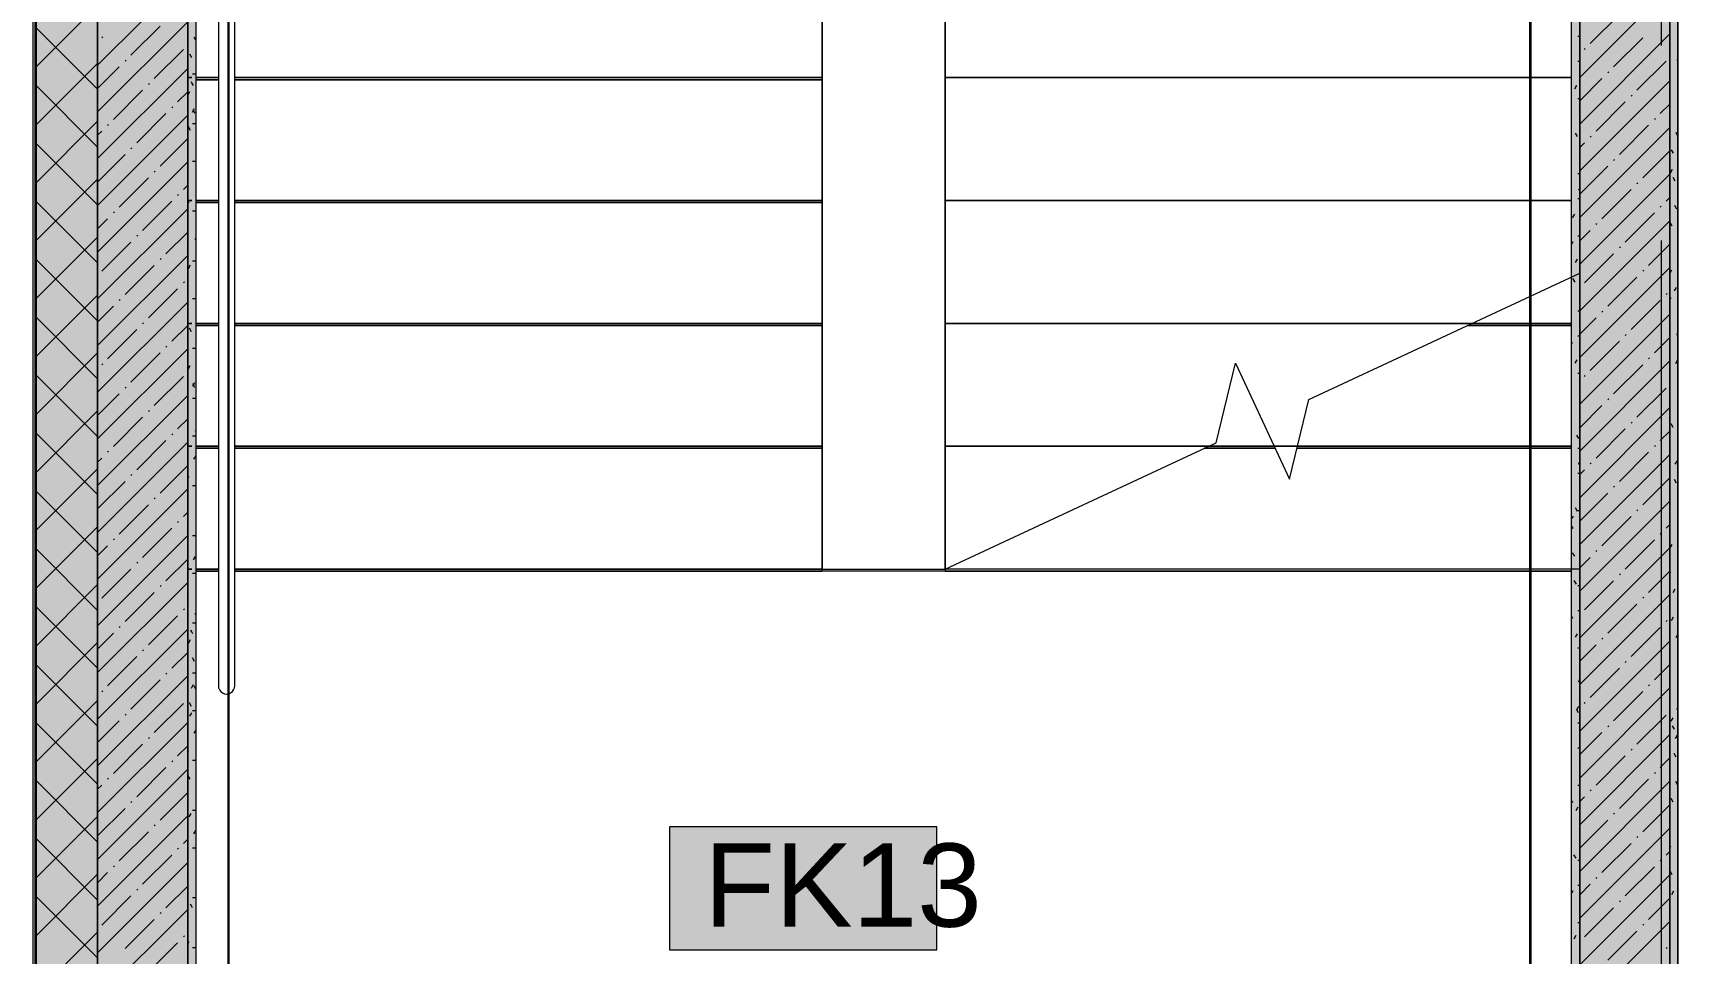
# Model space of a CAD drawing. Header units: millimetres. Extents: x -3817 to 677485, y -22715 to 103890.
# Drawn here: x 327025 to 331043, y 2607 to 4853 of the extents above; entities that cross this region are included whole.
import ezdxf

# ---------------------------------------------------------------- set-up
doc = ezdxf.new("R2010")
doc.units = ezdxf.units.MM
doc.layers.add('PDF _Геометрия', color=7, linetype='Continuous', true_color=0x1d1d1d)
doc.layers.add('PDF _Сплошная заливка', color=7, linetype='Continuous', true_color=0xffffff)
doc.layers.add('PDF _Текст', color=7, linetype='Continuous')
doc.styles.add('PDF GOST-Common', font='arial.ttf')

msp = doc.modelspace()

# ---------------------------------------------------------------- hatches: boundary and pattern name
at = {"layer": 'PDF _Сплошная заливка', "transparency": 33554559}
h = msp.add_hatch(color=256, dxfattribs=at)
h.paths.add_polyline_path([(327182.9, 1819), (327182.9, 7139), (327032.9, 7139), (327032.9, 1819)], flags=0)
h.paths.add_polyline_path([(327032.9, 9239), (327182.9, 9239), (327182.9, 10439), (327032.9, 10439), (327032.9, 9751.2)], flags=0)
h.paths.add_polyline_path([(327182.9, 12539), (327182.9, 13439), (327032.9, 13439), (327032.9, 12539)], flags=0)
h.paths.add_polyline_path([(327032.9, 15039), (327182.9, 15039), (327182.9, 17269), (327032.9, 17269), (327032.9, 16342.1)], flags=0)
h = msp.add_hatch(color=256, dxfattribs=at)
h.paths.add_polyline_path([(327182.9, 1819), (327402.9, 1819), (327402.9, 7139), (327182.9, 7139), (327182.9, 3160.3)], flags=0)
h.paths.add_polyline_path([(327402.9, 9239), (327402.9, 9819), (327182.9, 9819), (327182.9, 9239)], flags=0)
for points in [[(330829.2, 1819), (331022.9, 1819), (331022.9, 9619), (330802.9, 9619), (330802.9, 1819), (330822.9, 1819)], [(330782.9, 2236.8), (330802.9, 2236.8), (330802.9, 9579), (330782.9, 9578), (330782.9, 3160.3)]]:
    msp.add_hatch(color=256, dxfattribs=at).paths.add_polyline_path(points)
h = msp.add_hatch(color=256, dxfattribs=at)
h.paths.add_polyline_path([(327402.9, 2039), (327412.9, 2039), (327412.9, 7139), (327402.9, 7139), (327402.9, 2059)], flags=0)
h.paths.add_polyline_path([(327412.9, 9239), (327422.9, 9239), (327422.9, 9578), (327402.9, 9579), (327402.9, 9239)], flags=0)

# ---------------------------------------------------------------- linework, layer by layer
at = {"layer": 'PDF _Геометрия', "color": 9, "lineweight": 9, "true_color": 0xc0c0c0}
for points in [[(327234.9, 9239), (327182.9, 9239), (327024.9, 9239), (327024.9, 7139), (327182.9, 7139), (327024.9, 7139), (327024.9, 1819), (327024.9, 1666), (327024.9, 1661), (331022.9, 1661), (331022.9, 1819), (330802.9, 1819), (327402.9, 1819), (327182.9, 1819), (331022.9, 1819), (331022.9, 9619), (331022.9, 9599), (331022.9, 2059), (331042.9, 2059)], [(327422.9, 9578), (327422.9, 9239), (327422.9, 7139), (327422.9, 2039), (327412.9, 2039), (327402.9, 2039)], [(330782.9, 2060), (330782.9, 2236.8), (330782.9, 9578)]]:
    msp.add_lwpolyline(points, dxfattribs=at)
at = {"layer": 'PDF _Геометрия', "color": 7, "lineweight": 9}
for points in [[(330802.9, 9387), (330802.9, 9579), (330802.9, 9599), (330782.9, 9599), (330781.9, 9599), (330650.3, 9599), (330781.9, 9599), (330782.9, 9599), (330802.9, 9599), (330802.9, 9579), (330802.9, 9387), (330802.9, 2236.8)], [(327182.9, 7139), (327182.9, 1819)], [(329232.7, 2914.5), (328579.6, 2914.5), (328579.6, 2614.5), (329232.7, 2614.5)]]:
    msp.add_lwpolyline(points, close=True, dxfattribs=at)
at = {"layer": 'PDF _Геометрия', "color": 231, "lineweight": 30, "true_color": 0xff80c0}
for points in [[(330681.9, 2509), (330681.9, 9578)], [(327502.9, 9559), (327502.9, 2139)], [(330682.9, 2479), (330682.9, 9479)]]:
    msp.add_lwpolyline(points, dxfattribs=at)
at = {"layer": 'PDF _Геометрия', "color": 7, "lineweight": 9}
for points in [[(331042.9, 9598), (331042.9, 2059)], [(327477.9, 7719), (327477.9, 3259), (327478.6, 3253.8), (327480.6, 3249), (327483.8, 3244.9), (327487.9, 3241.7), (327492.7, 3239.7), (327497.9, 3239), (327503.1, 3239.7), (327507.9, 3241.7), (327512, 3244.9), (327515.2, 3249), (327517.2, 3253.8), (327517.9, 3259), (327517.9, 7719)], [(327029.9, 7139), (327029.9, 1819), (327029.9, 1669), (327029.9, 1666), (331022.9, 1666)], [(327032.9, 7139), (327032.9, 1819), (327032.9, 1669), (331022.9, 1669)], [(330782.9, 2039), (330802.9, 2039), (330782.9, 2039), (327422.9, 2039), (327412.9, 2039), (327402.9, 2039), (327402.9, 2236.8), (327402.9, 7139), (327402.9, 2236.8), (327402.9, 2059), (327402.9, 2039)]]:
    msp.add_lwpolyline(points, dxfattribs=at)
at = {"layer": 'PDF _Геометрия', "color": 231, "lineweight": 9, "true_color": 0xff80c0}
msp.add_lwpolyline([(331042.9, 2059), (331042.9, 9598), (331043.9, 9598)], dxfattribs=at)
at = {"layer": 'PDF _Геометрия', "color": 253, "lineweight": 9, "true_color": 0xaaaaaa}
for points in [[(327477.9, 7444), (327402.9, 7444), (327402.9, 3544), (327412.9, 3544), (327402.9, 3544), (327402.9, 2044), (327412.9, 2044)], [(328952.9, 5488), (328952.9, 3544), (327517.9, 3544), (328952.9, 3544), (329252.9, 3544), (329252.9, 3844), (329252.9, 4144), (329252.9, 4444), (329252.9, 4744), (329252.9, 5044)], [(331002.9, 4822.4), (331002.9, 5457.4)], [(329252.9, 5039), (329252.9, 4739), (329252.9, 4439), (329252.9, 4139), (329252.9, 3839), (329252.9, 3539), (328952.9, 3539), (327517.9, 3539), (328952.9, 3539), (328952.9, 3839), (328952.9, 4139), (328952.9, 4439), (328952.9, 4739), (328952.9, 5039)], [(327402.9, 12.7), (327402.9, 2512.7), (327402.9, 4687.1)], [(331002.9, 12.7), (331002.9, 2512.7), (331002.9, 4346.2)], [(330802.9, 2044), (330802.9, 3544), (329252.9, 3544), (329914.6, 3852.6), (329961.9, 4047), (330093.9, 3763.8), (330141.2, 3958.2), (330802.9, 4266.8)], [(330802.9, 3744), (330802.9, 3544), (329252.9, 3544)]]:
    msp.add_lwpolyline(points, dxfattribs=at)
at = {"layer": 'PDF _Геометрия', "lineweight": 9}
for points in [[(327182.9, 4774.3), (327402.9, 4994.3)], [(330802.9, 4744.7), (331022.9, 4964.7)], [(327032.9, 4770.3), (327182.9, 4920.3)], [(327182.9, 4716), (327032.9, 4866)], [(327182.9, 4660.2), (327402.9, 4880.2)], [(327264.4, 4798.7), (327335.7, 4870)], [(330828.4, 4827.3), (330899.7, 4898.5)], [(327193.1, 4841.5), (327195.5, 4843.9)], [(330802.9, 4630.7), (331022.9, 4850.7)], [(330885.4, 4770.2), (330956.7, 4841.5)], [(327250.1, 4784.5), (327252.5, 4786.9)], [(327321.4, 4741.7), (327392.7, 4813)], [(330814.2, 4813), (330816.5, 4815.4)], [(330942.5, 4713.2), (331013.7, 4784.5)], [(327032.9, 4628.9), (327182.9, 4778.9)], [(327182.9, 4717.3), (327235.9, 4770.2)], [(327182.9, 4546.2), (327402.9, 4766.2)], [(330802.9, 4687.7), (330856.9, 4741.7)], [(330871.2, 4756), (330873.6, 4758.3)], [(327182.9, 4574.6), (327032.9, 4724.6)], [(327221.6, 4641.9), (327292.9, 4713.2)], [(327307.1, 4727.5), (327309.5, 4729.8)], [(327378.4, 4684.7), (327402.9, 4709.2)], [(330802.9, 4516.6), (331022.9, 4736.6)], [(327364.2, 4670.4), (327366.5, 4672.8)], [(330842.7, 4613.4), (330914, 4684.7)], [(330928.2, 4699), (330930.6, 4701.3)], [(330999.5, 4656.2), (331022.9, 4679.6)], [(327032.9, 4487.4), (327182.9, 4637.4)], [(327182.9, 4432.1), (327402.9, 4652.1)], [(327207.4, 4627.7), (327209.7, 4630)], [(327278.6, 4584.9), (327349.9, 4656.2)], [(330802.9, 4402.6), (331022.9, 4622.6)], [(330899.7, 4556.4), (330971, 4627.7)], [(330985.2, 4641.9), (330987.6, 4644.3)], [(327182.9, 4433.2), (327032.9, 4583.2)], [(327182.9, 4603.2), (327193.1, 4613.4)], [(327335.7, 4527.9), (327402.9, 4595.1)], [(330802.9, 4573.6), (330814.2, 4584.9)], [(330828.4, 4599.2), (330830.8, 4601.5)], [(327182.9, 4489.2), (327250.1, 4556.4)], [(327264.4, 4570.6), (327266.8, 4573)], [(330885.4, 4542.1), (330887.8, 4544.5)], [(330956.7, 4499.4), (331022.9, 4565.5)], [(327182.9, 4318.1), (327402.9, 4538.1)], [(327321.4, 4513.6), (327323.8, 4516)], [(330802.9, 4459.6), (330871.2, 4527.9)], [(330802.9, 4288.5), (331022.9, 4508.5)], [(327032.9, 4346), (327182.9, 4496)], [(327235.9, 4428.1), (327307.1, 4499.4)], [(327392.7, 4470.9), (327402.9, 4481.1)], [(330856.9, 4399.6), (330928.2, 4470.9)], [(330942.5, 4485.1), (330944.8, 4487.5)], [(327182.9, 4291.7), (327032.9, 4441.7)], [(327182.9, 4204), (327402.9, 4424)], [(327292.9, 4371.1), (327364.2, 4442.3)], [(327378.4, 4456.6), (327380.8, 4459)], [(330999.5, 4428.1), (331001.9, 4430.5)], [(331013.7, 4442.3), (331022.9, 4451.5)], [(327182.9, 4375.1), (327207.4, 4399.6)], [(327221.6, 4413.8), (327224, 4416.2)], [(330802.9, 4174.5), (331022.9, 4394.5)], [(330842.7, 4385.3), (330845, 4387.7)], [(330914, 4342.6), (330985.2, 4413.8)], [(327032.9, 4204.6), (327182.9, 4354.6)], [(327193.1, 4271.3), (327264.4, 4342.6)], [(327278.6, 4356.8), (327281, 4359.2)], [(327349.9, 4314), (327402.9, 4367)], [(330802.9, 4345.5), (330828.4, 4371.1)], [(327182.9, 4150.3), (327032.9, 4300.3)], [(327182.9, 4090), (327402.9, 4310)], [(327335.7, 4299.8), (327338, 4302.2)], [(330814.2, 4242.8), (330885.4, 4314)], [(330899.7, 4328.3), (330902.1, 4330.7)], [(330971, 4285.5), (331022.9, 4337.4)], [(327250.1, 4214.2), (327321.4, 4285.5)], [(330802.9, 4060.4), (331022.9, 4280.4)], [(330956.7, 4271.3), (330959.1, 4273.6)], [(327307.1, 4157.2), (327378.4, 4228.5)], [(327392.7, 4242.8), (327395.1, 4245.1)], [(330871.2, 4185.7), (330942.5, 4257)], [(327032.9, 4063.2), (327182.9, 4213.2)], [(327182.9, 3975.9), (327402.9, 4195.9)], [(327182.9, 4147), (327221.6, 4185.7)], [(327235.9, 4200), (327238.2, 4202.4)], [(330928.2, 4128.7), (330999.5, 4200)], [(331013.7, 4214.2), (331016.1, 4216.6)], [(327182.9, 4008.9), (327032.9, 4158.9)], [(327292.9, 4143), (327295.3, 4145.3)], [(327364.2, 4100.2), (327402.9, 4138.9)], [(330802.9, 3946.4), (331022.9, 4166.4)], [(330802.9, 4117.4), (330842.7, 4157.2)], [(330856.9, 4171.5), (330859.3, 4173.8)], [(327207.4, 4057.4), (327278.6, 4128.7)], [(330828.4, 4028.9), (330899.7, 4100.2)], [(330914, 4114.5), (330916.3, 4116.8)], [(330985.2, 4071.7), (331022.9, 4109.3)], [(327032.9, 3921.7), (327182.9, 4071.7)], [(327182.9, 3861.9), (327402.9, 4081.9)], [(327264.4, 4000.4), (327335.7, 4071.7)], [(327349.9, 4085.9), (327352.3, 4088.3)], [(330971, 4057.4), (330973.4, 4059.8)], [(327193.1, 4043.2), (327195.5, 4045.5)], [(330802.9, 3832.3), (331022.9, 4052.3)], [(330885.4, 3971.9), (330956.7, 4043.2)], [(327182.9, 3867.5), (327032.9, 4017.5)], [(327250.1, 3986.1), (327252.5, 3988.5)], [(327321.4, 3943.4), (327392.7, 4014.7)], [(330814.2, 4014.7), (330816.5, 4017)], [(330942.5, 3914.9), (331013.7, 3986.1)], [(327182.9, 3918.9), (327235.9, 3971.9)], [(327182.9, 3747.8), (327402.9, 3967.8)], [(330802.9, 3889.3), (330856.9, 3943.4)], [(330802.9, 3718.3), (331022.9, 3938.3)], [(330871.2, 3957.6), (330873.6, 3960)], [(327032.9, 3780.3), (327182.9, 3930.3)], [(327221.6, 3843.6), (327292.9, 3914.9)], [(327307.1, 3929.1), (327309.5, 3931.5)], [(327378.4, 3886.4), (327402.9, 3910.8)], [(330928.2, 3900.6), (330930.6, 3903)], [(327182.9, 3726.1), (327032.9, 3876.1)], [(327278.6, 3786.6), (327349.9, 3857.8)], [(327364.2, 3872.1), (327366.5, 3874.5)], [(330842.7, 3815.1), (330914, 3886.4)], [(330999.5, 3857.8), (331022.9, 3881.2)], [(327182.9, 3633.8), (327402.9, 3853.8)], [(327207.4, 3829.3), (327209.7, 3831.7)], [(330802.9, 3604.2), (331022.9, 3824.2)], [(330899.7, 3758), (330971, 3829.3)], [(330985.2, 3843.6), (330987.6, 3846)], [(327032.9, 3638.9), (327182.9, 3788.9)], [(327182.9, 3804.9), (327193.1, 3815.1)], [(327335.7, 3729.5), (327402.9, 3796.8)], [(330802.9, 3775.3), (330814.2, 3786.6)], [(330828.4, 3800.8), (330830.8, 3803.2)], [(327182.9, 3690.8), (327250.1, 3758)], [(327182.9, 3519.7), (327402.9, 3739.7)], [(327264.4, 3772.3), (327266.8, 3774.7)], [(330885.4, 3743.8), (330887.8, 3746.2)], [(330956.7, 3701), (331022.9, 3767.2)], [(327182.9, 3584.6), (327032.9, 3734.6)], [(327235.9, 3629.7), (327307.1, 3701)], [(327321.4, 3715.3), (327323.8, 3717.7)], [(330802.9, 3661.2), (330871.2, 3729.5)], [(330802.9, 3490.2), (331022.9, 3710.2)], [(327378.4, 3658.3), (327380.8, 3660.6)], [(327392.7, 3672.5), (327402.9, 3682.7)], [(330856.9, 3601.2), (330928.2, 3672.5)], [(330942.5, 3686.8), (330944.8, 3689.1)], [(327032.9, 3497.5), (327182.9, 3647.5)], [(327182.9, 3405.7), (327402.9, 3625.7)], [(327221.6, 3615.5), (327224, 3617.9)], [(327292.9, 3572.7), (327364.2, 3644)], [(330999.5, 3629.7), (331001.9, 3632.1)], [(331013.7, 3644), (331022.9, 3653.1)], [(327182.9, 3443.2), (327032.9, 3593.2)], [(327182.9, 3576.8), (327207.4, 3601.2)], [(330802.9, 3376.1), (331022.9, 3596.1)], [(330842.7, 3587), (330845, 3589.3)], [(330914, 3544.2), (330985.2, 3615.5)], [(327193.1, 3472.9), (327264.4, 3544.2)], [(327278.6, 3558.5), (327281, 3560.8)], [(327349.9, 3515.7), (327402.9, 3568.7)], [(330802.9, 3547.2), (330828.4, 3572.7)], [(330971, 3487.2), (331022.9, 3539.1)], [(327032.9, 3356.1), (327182.9, 3506.1)], [(327182.9, 3291.6), (327402.9, 3511.6)], [(327335.7, 3501.4), (327338, 3503.8)], [(330814.2, 3444.4), (330885.4, 3515.7)], [(330899.7, 3529.9), (330902.1, 3532.3)], [(327250.1, 3415.9), (327321.4, 3487.2)], [(330802.9, 3262.1), (331022.9, 3482.1)], [(330871.2, 3387.4), (330942.5, 3458.7)], [(330956.7, 3472.9), (330959.1, 3475.3)], [(327182.9, 3301.8), (327032.9, 3451.8)], [(327307.1, 3358.9), (327378.4, 3430.2)], [(327392.7, 3444.4), (327395.1, 3446.8)], [(331013.7, 3415.9), (331016.1, 3418.3)], [(327182.9, 3177.6), (327402.9, 3397.6)], [(327182.9, 3348.7), (327221.6, 3387.4)], [(327235.9, 3401.6), (327238.2, 3404)], [(330856.9, 3373.1), (330859.3, 3375.5)], [(330928.2, 3330.4), (330999.5, 3401.6)], [(327032.9, 3214.6), (327182.9, 3364.6)], [(327292.9, 3344.6), (327295.3, 3347)], [(327364.2, 3301.9), (327402.9, 3340.6)], [(330802.9, 3148), (331022.9, 3368)], [(330802.9, 3319.1), (330842.7, 3358.9)], [(327182.9, 3160.4), (327032.9, 3310.4)], [(327207.4, 3259.1), (327278.6, 3330.4)], [(330828.4, 3230.6), (330899.7, 3301.9)], [(330914, 3316.1), (330916.3, 3318.5)], [(330985.2, 3273.3), (331022.9, 3311)], [(327182.9, 3063.5), (327402.9, 3283.5)], [(327264.4, 3202.1), (327335.7, 3273.3)], [(327349.9, 3287.6), (327352.3, 3290)], [(330971, 3259.1), (330973.4, 3261.5)], [(327032.9, 3073.2), (327182.9, 3223.2)], [(327193.1, 3244.8), (327195.5, 3247.2)], [(327321.4, 3145), (327392.7, 3216.3)], [(330802.9, 3034), (331022.9, 3254)], [(330814.2, 3216.3), (330816.5, 3218.7)], [(330885.4, 3173.5), (330956.7, 3244.8)], [(327250.1, 3187.8), (327252.5, 3190.2)], [(330942.5, 3116.5), (331013.7, 3187.8)], [(327182.9, 3019), (327032.9, 3169)], [(327182.9, 3120.6), (327235.9, 3173.5)], [(327182.9, 2949.5), (327402.9, 3169.5)], [(330802.9, 3091), (330856.9, 3145)], [(330802.9, 2919.9), (331022.9, 3139.9)], [(330871.2, 3159.3), (330873.6, 3161.7)], [(327221.6, 3045.2), (327292.9, 3116.5)], [(327307.1, 3130.8), (327309.5, 3133.1)], [(327378.4, 3088), (327402.9, 3112.5)], [(330928.2, 3102.3), (330930.6, 3104.6)], [(327032.9, 2931.8), (327182.9, 3081.8)], [(327182.9, 2835.4), (327402.9, 3055.4)], [(327278.6, 2988.2), (327349.9, 3059.5)], [(327364.2, 3073.8), (327366.5, 3076.1)], [(330842.7, 3016.7), (330914, 3088)], [(330999.5, 3059.5), (331022.9, 3082.9)], [(327182.9, 2877.5), (327032.9, 3027.5)], [(327182.9, 3006.5), (327193.1, 3016.7)], [(327207.4, 3031), (327209.7, 3033.4)], [(330802.9, 2805.9), (331022.9, 3025.9)], [(330899.7, 2959.7), (330971, 3031)], [(330985.2, 3045.2), (330987.6, 3047.6)], [(327264.4, 2974), (327266.8, 2976.3)], [(327335.7, 2931.2), (327402.9, 2998.4)], [(330802.9, 2976.9), (330814.2, 2988.2)], [(330828.4, 3002.5), (330830.8, 3004.8)], [(327032.9, 2790.4), (327182.9, 2940.4)], [(327182.9, 2892.5), (327250.1, 2959.7)], [(327182.9, 2721.4), (327402.9, 2941.4)], [(330885.4, 2945.4), (330887.8, 2947.8)], [(330956.7, 2902.7), (331022.9, 2968.8)], [(327235.9, 2831.4), (327307.1, 2902.7)], [(327321.4, 2916.9), (327323.8, 2919.3)], [(330802.9, 2862.9), (330871.2, 2931.2)], [(330802.9, 2691.8), (331022.9, 2911.8)], [(327182.9, 2736.1), (327032.9, 2886.1)], [(327378.4, 2859.9), (327380.8, 2862.3)], [(327392.7, 2874.2), (327402.9, 2884.4)], [(330856.9, 2802.9), (330928.2, 2874.2)], [(330942.5, 2888.4), (330944.8, 2890.8)], [(331013.7, 2845.7), (331022.9, 2854.8)], [(327182.9, 2607.3), (327402.9, 2827.3)], [(327221.6, 2817.1), (327224, 2819.5)], [(327292.9, 2774.4), (327364.2, 2845.7)], [(330914, 2745.9), (330985.2, 2817.1)], [(330999.5, 2831.4), (331001.9, 2833.8)], [(327032.9, 2649), (327182.9, 2799)], [(327182.9, 2778.4), (327207.4, 2802.9)], [(330802.9, 2577.8), (331022.9, 2797.8)], [(330802.9, 2748.8), (330828.4, 2774.4)], [(330842.7, 2788.6), (330845, 2791)], [(327182.9, 2594.7), (327032.9, 2744.7)], [(327193.1, 2674.6), (327264.4, 2745.9)], [(327278.6, 2760.1), (327281, 2762.5)], [(327349.9, 2717.3), (327402.9, 2770.3)], [(330899.7, 2731.6), (330902.1, 2734)], [(330971, 2688.8), (331022.9, 2740.7)], [(327182.9, 2493.3), (327402.9, 2713.3)], [(327335.7, 2703.1), (327338, 2705.5)], [(330814.2, 2646.1), (330885.4, 2717.3)], [(327032.9, 2507.5), (327182.9, 2657.5)], [(327250.1, 2617.6), (327321.4, 2688.8)], [(330802.9, 2463.7), (331022.9, 2683.7)], [(330871.2, 2589), (330942.5, 2660.3)], [(330956.7, 2674.6), (330959.1, 2677)], [(327307.1, 2560.5), (327378.4, 2631.8)], [(327392.7, 2646.1), (327395.1, 2648.4)], [(331013.7, 2617.6), (331016.1, 2619.9)]]:
    msp.add_lwpolyline(points, dxfattribs=at)
at = {"layer": 'PDF _Геометрия', "color": 253, "lineweight": 9, "true_color": 0x9b9b9b}
for points in [[(327422.9, 4836.3), (327419, 4843.1)], [(330798.1, 4845.1), (330802.9, 4845.1)], [(331041.9, 4845.1), (331042.9, 4845.1)], [(327412.8, 4792.7), (327407.8, 4801.4)], [(330798.1, 4784.1), (330802.9, 4784.1)], [(331042.9, 4784.2), (331041, 4787.4)], [(327414.8, 4753.6), (327422.9, 4753.6)], [(331041.9, 4753.6), (331042.9, 4753.6)], [(327407.5, 4709.4), (327402.9, 4701.4)], [(327416.9, 4724.7), (327412.9, 4731.7), (327411.9, 4733.4)], [(330795, 4724.6), (330790, 4715.9)], [(327418.7, 4667.8), (327413.7, 4659.1)], [(327421, 4656.7), (327416, 4665.4)], [(330798.1, 4692.7), (330802.9, 4692.7)], [(330802.9, 4677.3), (330801.2, 4674.3)], [(327409.9, 4615), (327404.8, 4623.7)], [(327414.8, 4631.7), (327422.9, 4631.7)], [(330797.3, 4599.9), (330792.3, 4608.6)], [(331042.9, 4601.3), (331038.1, 4609.7)], [(331031.9, 4559.3), (331026.9, 4568)], [(331041.9, 4570.8), (331042.9, 4570.8)], [(327414.8, 4540.3), (327422.9, 4540.3)], [(330798.1, 4509.8), (330802.9, 4509.8)], [(331028.5, 4519.4), (331023.5, 4510.7)], [(331041.9, 4509.8), (331042.9, 4509.8)], [(330802.9, 4468.3), (330800.5, 4472.5)], [(331036, 4491.3), (331031, 4500)], [(327406.9, 4437.3), (327402.9, 4444.2)], [(330798.1, 4448.8), (330802.9, 4448.8)], [(331040.1, 4423.2), (331035.1, 4432)], [(327414.8, 4418.4), (327422.9, 4418.4)], [(330783.2, 4380.5), (330782.9, 4381.1)], [(330789.8, 4410.8), (330784.8, 4402.1)], [(331028.9, 4381.6), (331023.9, 4390.3)], [(331041.9, 4418.4), (331042.9, 4418.4)], [(327422.9, 4348.6), (327421.2, 4351.6)], [(330785.8, 4342.8), (330782.9, 4337.8)], [(330798.1, 4357.4), (330802.9, 4357.4)], [(330796.9, 4301.2), (330791.9, 4292.5)], [(327409.4, 4286), (327404.4, 4277.3)], [(327414.8, 4296.4), (327422.9, 4296.4)], [(331027.4, 4273.7), (331022.9, 4265.8)], [(330791.4, 4244.5), (330786.3, 4253.2)], [(331038.6, 4232), (331033.5, 4223.3)], [(331041.9, 4235.5), (331042.9, 4235.5)], [(327414.8, 4205), (327422.9, 4205)], [(331025.9, 4203.9), (331022.9, 4209.2)], [(330798.1, 4174.5), (330802.9, 4174.5)], [(331041.9, 4174.5), (331042.9, 4174.5)], [(327412, 4123.5), (327407, 4132.3)], [(330798.1, 4113.6), (330802.9, 4113.6)], [(331042.9, 4113.6), (331040.2, 4118.2)], [(331042.9, 4117.6), (331040.6, 4113.7)], [(327414.8, 4083.1), (327422.9, 4083.1)], [(330784.7, 4097.1), (330782.9, 4094)], [(331041.9, 4083.1), (331042.9, 4083.1)], [(327408.3, 4040.3), (327403.3, 4031.6)], [(330795.8, 4055.4), (330790.8, 4046.7)], [(330798.1, 4022.1), (330802.9, 4022.1)], [(331041.6, 4054.3), (331036.5, 4045.6)], [(327419.5, 3998.6), (327414.5, 3989.9)], [(327420.2, 3987.5), (327415.2, 3996.2)], [(330802.9, 4006.7), (330802, 4005.1)], [(327414.8, 3961.2), (327422.9, 3961.2)], [(331031.1, 3890.1), (331026.1, 3898.9)], [(331041.9, 3900.2), (331042.9, 3900.2)], [(327414.8, 3869.7), (327422.9, 3869.7)], [(327422.9, 3882.6), (327421.5, 3880.3)], [(330800.6, 3862.7), (330795.6, 3871.4)], [(327422.5, 3820.9), (327417.4, 3812.2)], [(330798.1, 3839.2), (330802.9, 3839.2)], [(331041.9, 3839.2), (331042.9, 3839.2)], [(330798.1, 3778.3), (330802.9, 3778.3)], [(330802.9, 3797.8), (330799.7, 3803.3)], [(331040.5, 3808.6), (331035.4, 3799.9)], [(327406.1, 3768.1), (327402.9, 3773.6)], [(327414.8, 3747.8), (327422.9, 3747.8)], [(331039.3, 3754.1), (331034.3, 3762.8)], [(331041.9, 3747.8), (331042.9, 3747.8)], [(330786.6, 3673.6), (330782.9, 3667.3)], [(330797.6, 3684.9), (330792.6, 3693.7)], [(330798.1, 3686.8), (330802.9, 3686.8)], [(327414.8, 3625.9), (327422.9, 3625.9)], [(330786.5, 3643.3), (330782.9, 3649.5)], [(330790.6, 3575.3), (330785.5, 3584)], [(331028.2, 3604.5), (331023.2, 3595.8)], [(327421.4, 3575.2), (327416.3, 3566.5)], [(331025.1, 3534.7), (331022.9, 3538.6)], [(331041.9, 3564.9), (331042.9, 3564.9)], [(327414.8, 3534.4), (327422.9, 3534.4)], [(330794.7, 3507.2), (330789.6, 3516)], [(330798.1, 3504), (330802.9, 3504)], [(331041.9, 3504), (331042.9, 3504)], [(330783.5, 3465.6), (330782.9, 3466.7)], [(331035.3, 3494.8), (331030.3, 3486.1)], [(327422.9, 3434.2), (327421.4, 3436.7)], [(330785.5, 3427.9), (330782.9, 3423.4)], [(330798.1, 3443), (330802.9, 3443)], [(331031.2, 3426.8), (331026.2, 3418.1)], [(327415.3, 3386.3), (327412.9, 3390.5), (327410.3, 3395.1)], [(327414.8, 3412.5), (327422.9, 3412.5)], [(330796.6, 3386.3), (330791.6, 3377.6)], [(331042.4, 3385.2), (331037.3, 3376.5)], [(331041.9, 3412.5), (331042.9, 3412.5)], [(327409.1, 3371.1), (327404.1, 3362.4)], [(330798.1, 3351.6), (330802.9, 3351.6)], [(327419.4, 3318.3), (327414.4, 3327)], [(327416.2, 3261.4), (327412.9, 3255.7), (327411.2, 3252.7)], [(327414.8, 3290.6), (327422.9, 3290.6)], [(327422.9, 3251.3), (327418.5, 3259)], [(330802.9, 3275.2), (330798.7, 3267.9)], [(327412.3, 3208.6), (327407.3, 3217.4)], [(331041.9, 3229.6), (331042.9, 3229.6)], [(327412.1, 3193.4), (327407.1, 3184.7)], [(327414.8, 3199.2), (327422.9, 3199.2)], [(330799.6, 3208.6), (330794.6, 3199.9)], [(330799.8, 3193.5), (330794.8, 3202.2)], [(331030.1, 3181.1), (331025.1, 3172.4)], [(331042.9, 3199.2), (331040.5, 3203.3)], [(327422.9, 3151.1), (327418.2, 3143.1)], [(330798.1, 3168.7), (330802.9, 3168.7)], [(331034.4, 3152.9), (331029.4, 3161.6)], [(331041.3, 3139.4), (331036.2, 3130.7)], [(331041.9, 3168.7), (331042.9, 3168.7)], [(327405.3, 3099), (327402.9, 3103.1)], [(330798.1, 3107.7), (330802.9, 3107.7)], [(327414.8, 3077.2), (327422.9, 3077.2)], [(331038.5, 3084.9), (331033.5, 3093.6)], [(331041.9, 3077.2), (331042.9, 3077.2)], [(327409.3, 3030.9), (327404.3, 3039.6)], [(330798.1, 3016.3), (330802.9, 3016.3)], [(331042.6, 3016.9), (331037.5, 3025.6)], [(330785.7, 2974.1), (330782.9, 2979)], [(331031.4, 2975.2), (331026.4, 2983.9)], [(327411, 2947.7), (327406, 2939)], [(327414.8, 2955.3), (327422.9, 2955.3)], [(330798.5, 2962.8), (330793.5, 2954.1)], [(327422.2, 2906), (327417.1, 2897.3)], [(331041.9, 2894.4), (331042.9, 2894.4)], [(327414.8, 2863.9), (327422.9, 2863.9)], [(331024.3, 2865.6), (331022.9, 2868.1)], [(331024.9, 2867.3), (331022.9, 2863.8)], [(330793.9, 2838.1), (330788.8, 2846.8)], [(330798.1, 2833.4), (330802.9, 2833.4)], [(331041.9, 2833.4), (331042.9, 2833.4)], [(331028.4, 2797.5), (331023.4, 2806.2)], [(327414.8, 2742), (327422.9, 2742)], [(330786.3, 2758.7), (330782.9, 2752.9)], [(330798.1, 2772.4), (330802.9, 2772.4)], [(331032, 2757.6), (331027, 2748.9)], [(331041.9, 2742), (331042.9, 2742)], [(327414.5, 2717.2), (327412.9, 2720), (327409.5, 2725.9)], [(331042.9, 2711.5), (331042.7, 2711.8)], [(330798.1, 2681), (330802.9, 2681)], [(327405.8, 2633.9), (327402.9, 2628.8)], [(327414.8, 2620), (327422.9, 2620)], [(330793.3, 2649.1), (330788.3, 2640.3)]]:
    msp.add_lwpolyline(points, dxfattribs=at)
at = {"layer": 'PDF _Геометрия', "color": 253, "lineweight": 9, "true_color": 0xaaaaaa}
for points in [[(327412.9, 4744), (327402.9, 4744)], [(327477.9, 4744), (327423.9, 4744)], [(328952.9, 4744), (327517.9, 4744)], [(329252.9, 4744), (330781.9, 4744)], [(327477.9, 4739), (327423.9, 4739)], [(328952.9, 4739), (327517.9, 4739)], [(327412.9, 4444), (327402.9, 4444)], [(327477.9, 4444), (327423.9, 4444)], [(327477.9, 4439), (327423.9, 4439)], [(328952.9, 4444), (327517.9, 4444)], [(328952.9, 4439), (327517.9, 4439)], [(329252.9, 4444), (330781.9, 4444)], [(327412.9, 4144), (327402.9, 4144)], [(327477.9, 4144), (327423.9, 4144)], [(327477.9, 4139), (327423.9, 4139)], [(328952.9, 4144), (327517.9, 4144)], [(328952.9, 4139), (327517.9, 4139)], [(329252.9, 4144), (330539.6, 4144), (330781.9, 4144), (330539.6, 4144)], [(330528.9, 4139), (330781.9, 4139)], [(327412.9, 3844), (327402.9, 3844)], [(327477.9, 3844), (327423.9, 3844)], [(327477.9, 3839), (327423.9, 3839)], [(328952.9, 3844), (327517.9, 3844)], [(328952.9, 3839), (327517.9, 3839)], [(329252.9, 3844), (329896.2, 3844), (330056.5, 3844), (329896.2, 3844)], [(329885.5, 3839), (330058.8, 3839)], [(330056.5, 3844), (330113.4, 3844), (330781.9, 3844), (330113.4, 3844)], [(330112.2, 3839), (330781.9, 3839)], [(327477.9, 3544), (327423.9, 3544)], [(327477.9, 3539), (327423.9, 3539)], [(329252.9, 3539), (330781.9, 3539)]]:
    msp.add_lwpolyline(points, close=True, dxfattribs=at)
at = {"layer": 'PDF _Сплошная заливка', "lineweight": 35, "transparency": 33554559}
for points in [[(331042.9, 2059), (331042.9, 9599), (331022.9, 2059), (331022.9, 9599)], [(327422.9, 2039), (327422.9, 7139), (327412.9, 2039), (327412.9, 7139)]]:
    msp.add_solid(points, dxfattribs=at)
at = {"layer": 'PDF _Сплошная заливка', "lineweight": 9, "transparency": 33554559}
msp.add_solid([(329232.7, 2914.5), (328579.6, 2914.5), (329232.7, 2614.5), (328579.6, 2614.5)], dxfattribs=at)

# ---------------------------------------------------------------- texts
at = {"layer": 'PDF _Текст', "insert": (328664.2, 2771.1), "char_height": 203.2, "attachment_point": 4, "style": 'PDF GOST-Common'}
msp.add_mtext('FK13', dxfattribs=at)

doc.saveas('drawing.dxf')
